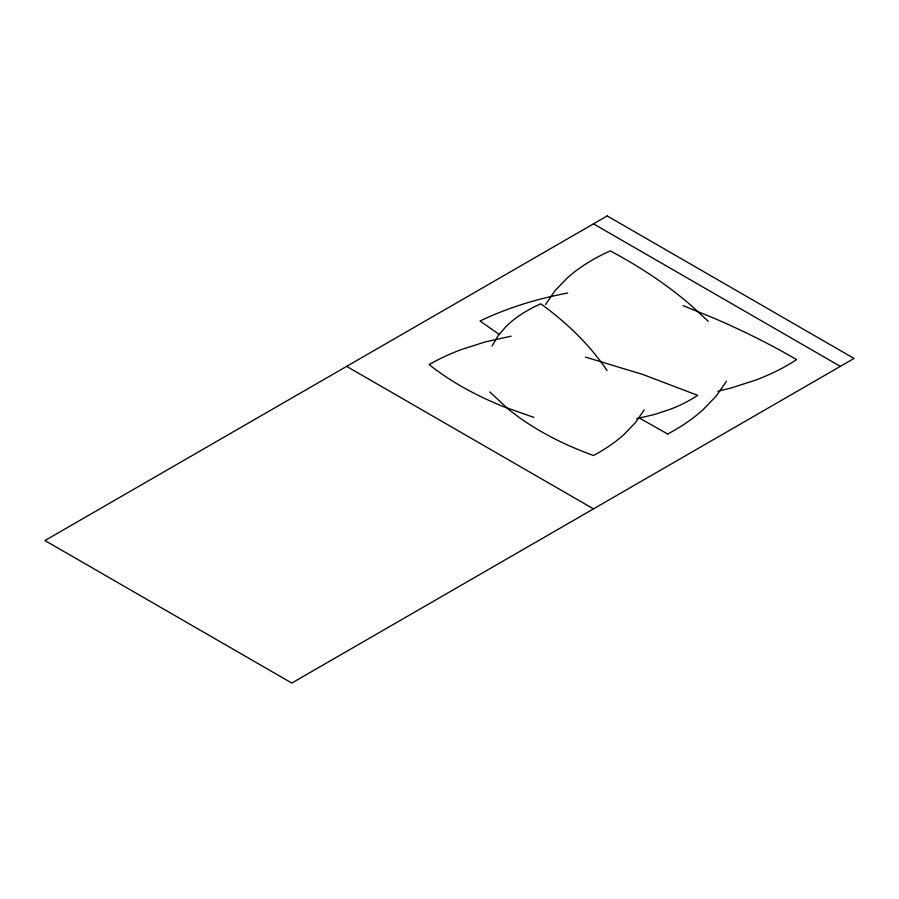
<?xml version="1.0" encoding="UTF-8"?>
<svg xmlns="http://www.w3.org/2000/svg" width="899" height="899" viewBox="0 0 899 899"><rect width="100%" height="100%" fill="white"/><g stroke="black" fill="none" stroke-linecap="round" stroke-linejoin="round"><path stroke-width="1.35" d="M492.034 346.081L497.799 336.181L505.699 326.876A133.412 77.022 0 0 1 540.838 303.817C566.246 322.381 589.486 344.351 607.072 370.568M545.558 304.536L555.009 290.725L567.449 277.825A189.734 109.543 0 0 1 610.23 250.877A522.858 301.873 0 0 1 691.668 305.941L708.176 321.291M644.156 409.989L635.301 422.766L623.782 434.711A183.329 105.846 0 0 1 593.486 455.49A297.266 171.63 0 0 1 507.643 408.551L489.786 391.93M726.482 381.255L716.2 396.066L702.849 409.922A212.546 122.714 0 0 1 667.721 434.015M717.818 391.279L730.64 388.121L754.913 380.378A199.027 114.903 0 0 0 796.581 359.611A722.998 417.417 0 0 0 713.165 317.841L683.083 305.649M636.683 418.631L653.978 414.641L670.07 409.36A134.097 77.426 0 0 0 697.646 395.346L643.077 374.557L585.429 357.083M567.674 293.029C537.467 298.749 507.755 307.627 480.032 321.033L499.203 334.383M511.104 336.159L485.213 341.935L461.097 349.655A196.308 113.341 0 0 0 429.138 364.589A311.47 179.822 0 0 0 504.047 406.854L533.837 417.361M667.721 434.015L639.403 418.069M593.497 223.851L840.34 366.365M346.643 366.365L593.497 508.879M607.207 215.94L44.95 540.546L291.793 683.06L854.05 358.454L607.207 215.94"/></g></svg>
